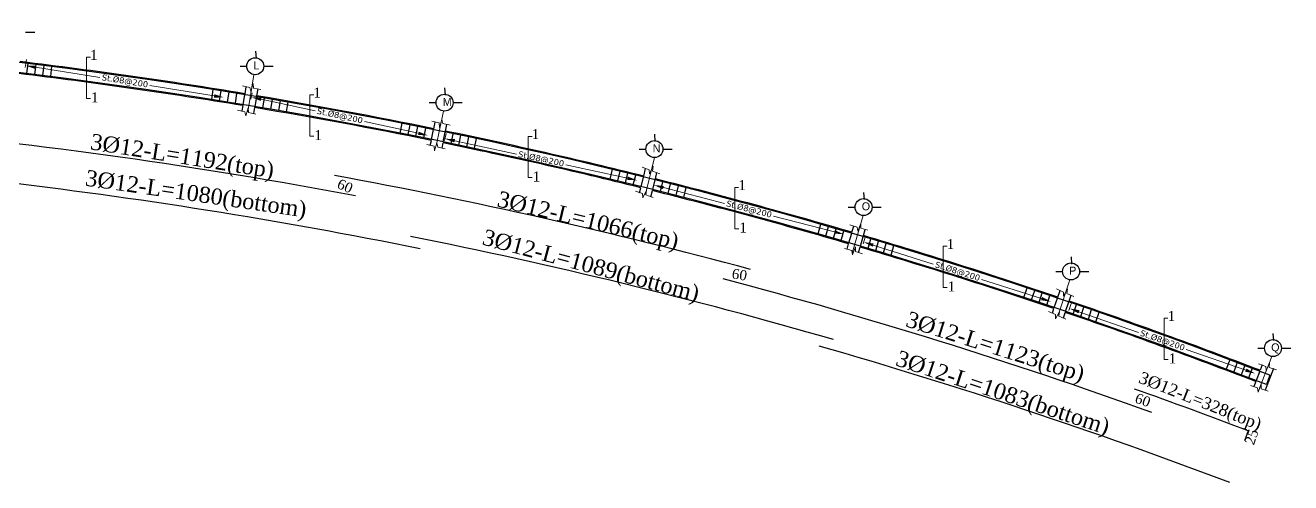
# Model space of a CAD drawing. Extents: x 60675 to 406257, y -6788 to 756297.
# Drawn here: x 394203 to 397368, y 750516 to 751658 of the extents above; entities that cross this region are included whole.
import ezdxf

# ---------------------------------------------------------------- set-up
doc = ezdxf.new("R2010")
doc.units = 0
doc.linetypes.add('CONTINOUS', pattern=[2000000.0, 1000000.0, 1000000.0])
doc.linetypes.add('CONTINU', pattern=[0])
doc.layers.get('0').update_dxf_attribs({"linetype": 'CONTINUOUS'})
doc.layers.get('Defpoints').update_dxf_attribs({"linetype": 'CONTINUOUS'})
for name, color, linetype, lineweight in [('DIM', 247, 'CONTINUOUS', 20), ('VIS', 8, 'CONTINUOUS', 18), ('WALL', 7, 'CONTINUOUS', 60)]:
    doc.layers.add(name, color=color, linetype=linetype, lineweight=lineweight)
doc.layers.add('RHS', color=7, linetype='CONTINUOUS', lineweight=25, true_color=0x3dad99)
doc.styles.add('100', font='verdana.ttf', dxfattribs={"height": 20})
doc.styles.add('100 to 10', font='times.ttf', dxfattribs={"height": 15})
doc.dimstyles.new('Leader', dxfattribs={"dimtxt": 20, "dimasz": 25, "dimexe": 5, "dimexo": 5, "dimgap": 5, "dimtad": 0, "dimdec": 0, "dimdsep": 46, "dimtxsty": '100', "dimcen": 2.5, "dimdle": 100, "dimclrd": 76, "dimclre": 96, "dimclrt": 3, "dimadec": 0, "dimazin": 0, "dimtfac": 1, "dimtdec": 0, "dimtofl": 0, "dimtmove": 1, "dimatfit": 3, "dimfxl": 1, "dimtolj": 1, "dimtzin": 0, "dimlwd": -1, "dimlwe": -1, "dimarcsym": 0})

# ---------------------------------------------------------------- blocks, each defined once
blk = doc.blocks.new('*D197')
at = {"layer": 'Defpoints', "color": 0, "lineweight": 25}
for p in [(394207.5, 751577.3, 273517.6), (394204.3, 751557.4), (394700.6, 751477.9)]:
    blk.add_point(p, dxfattribs=at)
at = {"layer": 'DIM', "color": 96}
for p, q in [((394206.7, 751572.4), (394203.5, 751552.4)), ((394699.8, 751473), (394699.8, 751473))]:
    blk.add_line(p, q, dxfattribs=at)
at = {"layer": 'DIM', "color": 76}
for p, q in [((394229, 751553.4), (394390.1, 751527.6)), ((394675.9, 751481.8), (394514.8, 751507.6))]:
    blk.add_line(p, q, dxfattribs=at)
at = {"layer": 'DIM', "color": 76, "lineweight": 25}
for points in [[(394229.7, 751557.5), (394228.3, 751549.3), (394204.3, 751557.4)], [(394676.6, 751486), (394675.3, 751477.7), (394700.6, 751477.9)]]:
    blk.add_solid(points, dxfattribs=at)
at = {"layer": 'DIM', "color": 3, "insert": (394452.5, 751517.6), "char_height": 20, "attachment_point": 5, "rotation": 350.9039, "style": '100'}
blk.add_mtext('\\A1;{\\H0.75x;St.%%C8@200}', dxfattribs=at)
blk = doc.blocks.new('*D198')
at = {"layer": 'Defpoints', "color": 0, "lineweight": 25}
for p in [(394768.6, 751478.6), (394772, 751494.2, 273517.6), (395211, 751383)]:
    blk.add_point(p, dxfattribs=at)
at = {"layer": 'DIM', "color": 96}
for p, q in [((394770.9, 751489.4), (394767.5, 751473.7)), ((395209.9, 751378.1), (395209.9, 751378.1))]:
    blk.add_line(p, q, dxfattribs=at)
at = {"layer": 'DIM', "color": 76}
for p, q in [((394793, 751473.3), (394928, 751444.1)), ((395186.6, 751388.3), (395051.5, 751417.5))]:
    blk.add_line(p, q, dxfattribs=at)
at = {"layer": 'DIM', "color": 76, "lineweight": 25}
for points in [[(394793.9, 751477.4), (394792.1, 751469.2), (394768.6, 751478.6)], [(395187.4, 751392.4), (395185.7, 751384.2), (395211, 751383)]]:
    blk.add_solid(points, dxfattribs=at)
at = {"layer": 'DIM', "color": 3, "insert": (394989.8, 751430.8), "char_height": 20, "attachment_point": 5, "rotation": 347.8133, "style": '100'}
blk.add_mtext('\\A1;{\\H0.75x;St.%%C8@200}', dxfattribs=at)
blk = doc.blocks.new('*D199')
at = {"layer": 'Defpoints', "color": 0, "lineweight": 25}
for p in [(395256.5, 751392.5, 273517.6), (395252.7, 751374.9), (395733.6, 751271)]:
    blk.add_point(p, dxfattribs=at)
at = {"layer": 'DIM', "color": 96}
for p, q in [((395255.5, 751387.6), (395251.7, 751370)), ((395732.5, 751266.1), (395732.5, 751266.1))]:
    blk.add_line(p, q, dxfattribs=at)
at = {"layer": 'DIM', "color": 76}
for p, q in [((395277.2, 751369.6), (395431.4, 751336.3)), ((395709.2, 751276.3), (395554.9, 751309.6))]:
    blk.add_line(p, q, dxfattribs=at)
at = {"layer": 'DIM', "color": 76, "lineweight": 25}
for points in [[(395278.1, 751373.7), (395276.3, 751365.5), (395252.7, 751374.9)], [(395710, 751280.4), (395708.3, 751272.2), (395733.6, 751271)]]:
    blk.add_solid(points, dxfattribs=at)
at = {"layer": 'DIM', "color": 3, "insert": (395493.2, 751322.9), "char_height": 20, "attachment_point": 5, "rotation": 347.8133, "style": '100'}
blk.add_mtext('\\A1;{\\H0.75x;St.%%C8@200}', dxfattribs=at)
blk = doc.blocks.new('*D200')
at = {"layer": 'Defpoints', "color": 0, "lineweight": 25}
for p in [(395774.8, 751259.1), (395779.4, 751276.6, 273517.6), (396251.1, 751135.9)]:
    blk.add_point(p, dxfattribs=at)
at = {"layer": 'DIM', "color": 96}
for p, q in [((395778.1, 751271.7), (395773.6, 751254.2)), ((396249.9, 751131), (396249.9, 751131))]:
    blk.add_line(p, q, dxfattribs=at)
at = {"layer": 'DIM', "color": 76}
for p, q in [((395799, 751252.8), (395951.8, 751213.3)), ((396226.9, 751142.1), (396074.1, 751181.7))]:
    blk.add_line(p, q, dxfattribs=at)
at = {"layer": 'DIM', "color": 76, "lineweight": 25}
for points in [[(395800.1, 751256.9), (395798, 751248.8), (395774.8, 751259.1)], [(396227.9, 751146.2), (396225.9, 751138.1), (396251.1, 751135.9)]]:
    blk.add_solid(points, dxfattribs=at)
at = {"layer": 'DIM', "color": 3, "insert": (396013, 751197.5), "char_height": 20, "attachment_point": 5, "rotation": 345.4943, "style": '100'}
blk.add_mtext('\\A1;{\\H0.75x;St.%%C8@200}', dxfattribs=at)
blk = doc.blocks.new('*D201')
at = {"layer": 'Defpoints', "color": 0, "lineweight": 25}
for p in [(396305.4, 751133.8, 273517.6), (396299.9, 751116.6), (396768.8, 750967.7)]:
    blk.add_point(p, dxfattribs=at)
at = {"layer": 'DIM', "color": 96}
for p, q in [((396303.9, 751129.1), (396298.4, 751111.9)), ((396767.3, 750962.9), (396767.3, 750962.9))]:
    blk.add_line(p, q, dxfattribs=at)
at = {"layer": 'DIM', "color": 76}
for p, q in [((396323.7, 751109.1), (396474.1, 751061.3)), ((396744.9, 750975.3), (396594.6, 751023))]:
    blk.add_line(p, q, dxfattribs=at)
at = {"layer": 'DIM', "color": 76, "lineweight": 25}
for points in [[(396325, 751113), (396322.5, 751105.1), (396299.9, 751116.6)], [(396746.2, 750979.2), (396743.7, 750971.3), (396768.8, 750967.7)]]:
    blk.add_solid(points, dxfattribs=at)
at = {"layer": 'DIM', "color": 3, "insert": (396534.3, 751042.2), "char_height": 20, "attachment_point": 5, "rotation": 342.3756, "style": '100'}
blk.add_mtext('\\A1;{\\H0.75x;St.%%C8@200}', dxfattribs=at)
blk = doc.blocks.new('*D202')
at = {"layer": 'Defpoints', "color": 0, "lineweight": 25}
for p in [(396814.6, 750950.8), (396820.6, 750967.8, 273517.6), (397279, 750788.4)]:
    blk.add_point(p, dxfattribs=at)
at = {"layer": 'DIM', "color": 96}
for p, q in [((396818.9, 750963.1), (396813, 750946.1)), ((397277.3, 750783.6), (397277.3, 750783.6))]:
    blk.add_line(p, q, dxfattribs=at)
at = {"layer": 'DIM', "color": 76}
for p, q in [((396838.2, 750942.6), (396987.2, 750890.4)), ((397255.4, 750796.6), (397106.4, 750848.7))]:
    blk.add_line(p, q, dxfattribs=at)
at = {"layer": 'DIM', "color": 76, "lineweight": 25}
for points in [[(396839.6, 750946.5), (396836.9, 750938.6), (396814.6, 750950.8)], [(397256.8, 750800.5), (397254, 750792.7), (397279, 750788.4)]]:
    blk.add_solid(points, dxfattribs=at)
at = {"layer": 'DIM', "color": 3, "insert": (397046.8, 750869.6), "char_height": 20, "attachment_point": 5, "rotation": 340.7172, "style": '100'}
blk.add_mtext('\\A1;{\\H0.75x;St.%%C8@200}', dxfattribs=at)

msp = doc.modelspace()

# ---------------------------------------------------------------- linework, layer by layer
at = {"color": 3, "linetype": 'CONTINU', "lineweight": 25}
for p, q in [((394204.32974, 751641.00806, 113987.00113), (394227.37572, 751641.04343, 113987.00113)), ((394779.27119, 751593.41926, -25184.14433), (394780.60839, 751575.29417, 35427.97946)), ((394741.0424, 751555.80605, -25184.14433), (394758.13667, 751555.83229, -25184.14433)), ((394800.5793, 751555.89744, -25184.14433), (394823.62527, 751555.93282, -25184.14433)), ((395251.85908, 751501.68719, -20669.94273), (395253.19628, 751483.5621, 39942.18106)), ((395213.54341, 751464.88891, -20669.94273), (395230.63767, 751464.91515, -20669.94273)), ((395273.0803, 751464.9803, -20669.94273), (395296.12627, 751465.01567, -20669.94273)), ((395776.76017, 751385.7967, 111028.11595), (395778.09738, 751367.67161, 171640.23974)), ((395738.4445, 751348.99842, 111028.11595), (395755.53877, 751349.02466, 111028.11595)), ((395797.9814, 751349.08981, 111028.11595), (395821.02737, 751349.12518, 111028.11595)), ((396299.70344, 751240.75065, 113986.97882), (396301.04064, 751222.62556, 174599.10261)), ((396261.38777, 751203.95236, 113986.97882), (396278.48204, 751203.9786, 113986.97882)), ((396320.92466, 751204.04375, 113986.97882), (396343.97064, 751204.07913, 113986.97882)), ((396818.4439, 751079.96768, 111028.11595), (396819.7811, 751061.84259, 171640.23974)), ((396780.12823, 751043.1694, 111028.11595), (396797.22249, 751043.19564, 111028.11595)), ((396839.66512, 751043.26079, 111028.11595), (396862.71109, 751043.29617, 111028.11595)), ((397323.47456, 750888.47789, 171873.3731), (397324.81176, 750870.3528, 232485.49689)), ((397285.15889, 750851.67961, 171873.3731), (397302.25315, 750851.70585, 171873.3731)), ((397344.69578, 750851.771, 171873.3731), (397367.74176, 750851.80637, 171873.3731))]:
    msp.add_line(p, q, dxfattribs=at)
at = {"color": 30, "linetype": 'CONTINOUS', "lineweight": 13}
for p, q in [((394356.37915, 751578.50546), (394356.37915, 751475.35114)), ((394356.37915, 751578.50546), (394366.11373, 751578.50546)), ((394914.88451, 751484.2156), (394914.88451, 751381.06129)), ((394914.88451, 751484.2156), (394924.61909, 751484.2156)), ((394356.37915, 751475.35114), (394366.72011, 751475.35114)), ((394914.88451, 751381.06129), (394925.22547, 751381.06129)), ((395460.96864, 751380.75479, 303571.43177), (395460.96864, 751277.60048, 303571.43177)), ((395460.96864, 751380.75479, 303571.43177), (395470.70322, 751380.75479, 303571.43177)), ((395460.96864, 751277.60048, 303571.43177), (395471.30961, 751277.60048, 303571.43177)), ((395977.42955, 751253.12141, 303571.43177), (395977.42955, 751149.9671, 303571.43177)), ((395977.42955, 751253.12141, 303571.43177), (395987.16413, 751253.12141, 303571.43177)), ((395977.42955, 751149.9671, 303571.43177), (395987.77052, 751149.9671, 303571.43177)), ((396498.78436, 751106.00146, 303571.43177), (396498.78436, 751002.84715, 303571.43177)), ((396498.78436, 751106.00146, 303571.43177), (396508.51894, 751106.00146, 303571.43177)), ((396498.78436, 751002.84715, 303571.43177), (396509.12532, 751002.84715, 303571.43177)), ((397051.08208, 750926.21328, 303571.43177), (397051.08208, 750823.05897, 303571.43177)), ((397051.08208, 750926.21328, 303571.43177), (397060.81665, 750926.21328, 303571.43177)), ((397051.08208, 750823.05897, 303571.43177), (397061.42304, 750823.05897, 303571.43177))]:
    msp.add_line(p, q, dxfattribs=at)
at = {"color": 3, "linetype": 'CONTINU', "lineweight": 25}
for centre in [(394778.48924, 751555.80605, -25184.14433), (395251.85908, 751464.88891, -20669.94273), (395776.76017, 751348.99842, 111028.11595), (396299.70344, 751203.95236, 113986.97882), (396818.4439, 751043.1694, 111028.11595), (397323.47456, 750851.67961, 171873.3731)]:
    msp.add_circle(centre, 21.22142, dxfattribs=at)
at = {"layer": 'RHS', "color": 6}
for p, q in [((394207.56877, 751537.65426, 305735.8602), (394210.55679, 751562.47506, 305992.15188)), ((394227.4254, 751535.26384, 305735.8602), (394230.41343, 751560.08464, 305992.15188)), ((394247.28203, 751532.87343, 305735.8602), (394250.27006, 751557.69422, 305992.15188)), ((394267.13867, 751530.48301, 305735.8602), (394270.12669, 751555.3038, 305992.15188)), ((394672.82066, 751497.84912, 167903.7364), (394668.70392, 751473.19037, 168162.98103)), ((394692.54763, 751494.55574, 167903.7364), (394688.4309, 751469.89699, 168162.98103)), ((394712.27461, 751491.26236, 167903.7364), (394708.15788, 751466.6036, 168162.98103)), ((394732.00159, 751487.96897, 167903.7364), (394727.88486, 751463.31022, 168162.98103)), ((394732.00159, 751487.96897, 167903.7364), (394727.88486, 751463.31022, 168162.98103)), ((394751.72857, 751484.67559, 167903.7364), (394747.61183, 751460.01684, 168162.98103)), ((394781.32099, 751479.74725, 167903.61306), (394777.20426, 751455.08852, 168162.85746)), ((394801.04797, 751476.45387, 167903.61306), (394796.93124, 751451.79514, 168162.85746)), ((394820.77495, 751473.16049, 167903.61306), (394816.65822, 751448.50176, 168162.85746)), ((394840.50192, 751469.86711, 167903.61306), (394836.38519, 751445.20838, 168162.85746)), ((394860.2289, 751466.57372, 167903.61306), (394856.11217, 751441.915, 168162.85746)), ((395665.68269, 751274.10379, 303571.43177), (395671.7053, 751298.36752, 303571.43177)), ((395685.09367, 751269.2857, 303571.43177), (395691.11628, 751293.54943, 303571.43177)), ((395704.50464, 751264.46761, 303571.43177), (395710.52726, 751288.73134, 303571.43177)), ((395723.91562, 751259.64953, 303571.43177), (395729.93823, 751283.91325, 303571.43177)), ((395743.3266, 751254.83144, 303571.43177), (395749.34921, 751279.09516, 303571.43177)), ((395772.43983, 751247.59129, 303571.43177), (395778.46245, 751271.85504, 303571.43177)), ((395791.85081, 751242.7732, 303571.43177), (395797.87343, 751267.03695, 303571.43177)), ((395811.26179, 751237.95511, 303571.43177), (395817.2844, 751262.21887, 303571.43177)), ((395830.67276, 751233.13702, 303571.43177), (395836.69538, 751257.40078, 303571.43177)), ((395850.08374, 751228.31894, 303571.43177), (395856.10636, 751252.58269, 303571.43177)), ((396186.11389, 751137.16856, 305735.8382), (396193.13112, 751161.16353, 305992.12987)), ((396205.30987, 751131.55478, 305735.8382), (396212.3271, 751155.54975, 305992.12987)), ((396224.50584, 751125.94099, 305735.8382), (396231.52307, 751149.93596, 305992.12987)), ((396243.70182, 751120.32721, 305735.8382), (396250.71905, 751144.32218, 305992.12987)), ((396262.89779, 751114.71342, 305735.8382), (396269.91502, 751138.70839, 305992.12987)), ((396291.68423, 751106.26704, 305735.56358), (396298.70148, 751130.26205, 305991.85578)), ((396310.88021, 751100.65325, 305735.56358), (396317.89745, 751124.64827, 305991.85578)), ((396330.07618, 751095.03947, 305735.56358), (396337.09343, 751119.03449, 305991.85578)), ((396349.27215, 751089.42568, 305735.56358), (396356.2894, 751113.4207, 305991.85578)), ((396368.46813, 751083.8119, 305735.56358), (396375.48537, 751107.80692, 305991.85578)), ((396700.76216, 750978.55398, 303571.43177), (396708.76284, 751002.23919, 303571.43177)), ((396719.71033, 750972.15343, 303571.43177), (396727.71101, 750995.83864, 303571.43177)), ((396738.65849, 750965.75289, 303571.43177), (396746.65917, 750989.4381, 303571.43177)), ((396757.60666, 750959.35234, 303571.43177), (396765.60734, 750983.03755, 303571.43177)), ((396776.55483, 750952.9518, 303571.43177), (396784.55551, 750976.63701, 303571.43177)), ((396804.96423, 750943.31296, 303571.43177), (396812.96494, 750966.99824, 303571.43177)), ((396823.9124, 750936.91241, 303571.43177), (396831.9131, 750960.5977, 303571.43177)), ((396842.86057, 750930.51187, 303571.43177), (396850.86127, 750954.19715, 303571.43177)), ((396861.80873, 750924.11132, 303571.43177), (396869.80944, 750947.79661, 303571.43177)), ((396880.7569, 750917.71078, 303571.43177), (396888.75761, 750941.39606, 303571.43177)), ((397215.65201, 750822.7461, 314103.22651), (397206.6433, 750799.42564, 290148.38474)), ((397234.30837, 750815.53913, 314103.22651), (397225.29965, 750792.21867, 290148.38474)), ((397252.96473, 750808.33216, 314103.22651), (397243.95601, 750785.0117, 290148.38474)), ((397252.96473, 750808.33216, 314103.22651), (397243.95601, 750785.0117, 290148.38474)), ((397271.62108, 750801.12519, 314103.22651), (397262.61236, 750777.80473, 290148.38474)), ((397290.27744, 750793.91822, 314103.22651), (397281.26872, 750770.59776, 290148.38474)), ((397315.93088, 750784.01112, 314105.77134), (397306.92217, 750760.69067, 290150.9345)), ((397261.17558, 750645.12222, 16113.52399), (397251.87705, 750620.12222, 16113.52399))]:
    msp.add_line(p, q, dxfattribs=at)
at = {"layer": 'RHS'}
for p, q in [((394754.96699, 751504.07338, 167699.80185), (394752.14024, 751487.14147, 167877.81194)), ((394784.55615, 751499.12548, 167699.88408), (394781.73266, 751482.21312, 167877.68862)), ((394747.20016, 751457.55097, 168188.9055), (394744.98764, 751444.29821, 168328.23562)), ((394776.79259, 751452.62265, 168188.78189), (394774.2971, 751437.67498, 168345.93107)), ((395749.95147, 751281.52154, 303571.43177), (395754.68628, 751300.59702, 303571.43177)), ((395779.06471, 751274.28142, 303571.43177), (395783.02006, 751290.21663, 303571.43177)), ((395739.62379, 751239.91366, 303571.43177), (395742.72434, 751252.40506, 303571.43177)), ((395767.94275, 751229.47358, 303571.43177), (395771.83757, 751245.16492, 303571.43177)), ((396270.61674, 751141.10789, 306017.75904), (396275.11242, 751156.48057, 306181.9555)), ((396299.4032, 751132.66156, 306017.485), (396303.89203, 751148.01081, 306181.43126)), ((396258.33753, 751099.1199, 305569.28287), (396262.19607, 751112.31393, 305710.20903)), ((396287.07048, 751090.49062, 305567.05475), (396290.98251, 751103.86753, 305709.93436)), ((396785.35558, 750979.00553, 303571.43177), (396790.99646, 750995.7048, 303571.43177)), ((396813.76501, 750969.36677, 303571.43177), (396818.73741, 750984.08707, 303571.43177)), ((396771.85531, 750939.03937, 303571.43177), (396775.75476, 750950.58328, 303571.43177)), ((396799.39158, 750926.81569, 303571.43177), (396804.16416, 750940.94443, 303571.43177)), ((397296.61407, 750810.32158, 330952.80268), (397291.17831, 750796.25027, 316498.71068)), ((397325.10261, 750800.81583, 332292.98913), (397304.10404, 750746.45777, 276456.2459)), ((397280.36785, 750768.26572, 287752.90056), (397275.48737, 750755.63185, 274775.35504))]:
    msp.add_line(p, q, dxfattribs=at)
for points in [[(395224.86337, 751399.93066), (395228.24408, 751416.42518)], [(395254.25242, 751393.90707), (395257.62886, 751410.38074)], [(395216.19356, 751357.63052), (395218.8398, 751370.54159)], [(395245.58596, 751351.62327), (395248.22885, 751364.51799)]]:
    msp.add_lwpolyline(points, dxfattribs=at)
at = {"layer": 'RHS', "color": 6}
for points in [[(395140.97095, 751389.05352), (395145.99059, 751413.54442)], [(395160.56365, 751385.03781), (395165.5833, 751409.52871)], [(395180.15636, 751381.0221), (395185.176, 751405.513)], [(395199.74906, 751377.00639), (395204.7687, 751401.49728)], [(395219.34177, 751372.99068), (395224.36141, 751397.48157)], [(395219.34177, 751372.99068), (395224.36141, 751397.48157)], [(395248.73082, 751366.96708), (395253.75046, 751391.45798)], [(395268.32352, 751362.95137), (395273.34316, 751387.44226)], [(395287.91622, 751358.93566), (395292.93587, 751383.42655)], [(395307.50893, 751354.91994), (395312.52857, 751379.41084)], [(395327.10163, 751350.90423), (395332.12128, 751375.39513)]]:
    msp.add_lwpolyline(points, dxfattribs=at)
for centre, radius, start, end in [((392640.26984, 738715.02646, 16113.52399), 12943.03662, 68.823069246, 107.077356227), ((392640.26984, 738715.02646, 16113.52399), 12918.03662, 68.822962159, 107.077463317), ((392640.26984, 738511.50924, 16113.52399), 12943.03662, 79.364950543, 84.639673823), ((392634.05254, 738437.3544, 16113.52399), 12918.03662, 78.584498627, 83.372939252), ((392653.97405, 738549.83839, 16113.52399), 12943.03662, 74.941454232, 79.662499909), ((392640.26984, 738462.19597, 16113.52399), 12918.03662, 73.891751038, 78.721454704), ((392640.26984, 738511.50924, 16113.52399), 12943.03662, 70.21914671, 75.18909425), ((392634.05254, 738437.3544, 16113.52399), 12918.03662, 69.227054417, 74.028950771), ((392653.97405, 738549.83839, 16113.52399), 12943.03662, 69.147716394, 70.487966789)]:
    msp.add_arc(centre, radius, start, end, dxfattribs=at)
at = {"layer": 'RHS'}
for radius, start, end in [(12945.53662, 80.61108879, 83.120091443), (12915.53662, 80.611295751, 83.120055554), (12945.53662, 78.483429801, 80.478311451), (12915.53662, 78.483583873, 80.478209998), (12945.53662, 76.100908637, 78.350652472), (12915.53662, 76.101003488, 78.350498131), (12945.53662, 73.713991215, 75.968131295), (12915.53662, 73.714026836, 75.967917733), (12945.53662, 71.325330336, 73.581213833), (12915.53662, 71.325306883, 73.580941041), (12915.53662, 68.944946687, 71.192221022), (12945.53662, 68.94479248, 71.192552889)]:
    msp.add_arc((392640.26984, 738715.02646, 16113.52399), radius, start, end, dxfattribs=at)
at = {"layer": 'VIS'}
for p, q in [((394775.30841, 751534.82437, 167350.5395), (394759.78657, 751441.85031, 168328.00288)), ((395754.18466, 751236.31074, 303571.43177), (395776.88802, 751327.77738, 303571.43177)), ((396271.27262, 751088.93017, 306276.10652), (396298.42872, 751182.76926, 306507.7175)), ((396786.06606, 750934.23783, 303571.43177), (396815.75179, 751022.11943, 303571.43177)), ((397320.55132, 750830.66049, 357397.24715), (397290.11103, 750751.86109, 276454.28228))]:
    msp.add_line(p, q, dxfattribs=at)
for points in [[(394746.33244, 751506.85293), (394764.94366, 751503.0296), (394767.26715, 751492.78391), (394773.12765, 751512.98987), (394773.90199, 751501.18928), (394792.42598, 751497.38387)], [(394734.09831, 751445.93308), (394752.70954, 751442.10975), (394755.03302, 751431.86405), (394760.89353, 751452.07002), (394761.66786, 751440.26943), (394780.19186, 751436.46402)], [(395265.85378, 751408.45437), (395247.32998, 751412.68101), (395245.22957, 751422.97475), (395238.93159, 751402.90084), (395238.41374, 751414.71546), (395219.97676, 751418.9223)], [(395230.57285, 751357.00486), (395249.17442, 751443.83799)], [(395253.4908, 751349.79546), (395234.96701, 751354.0221), (395232.86659, 751364.31584), (395226.56862, 751344.24193), (395226.05076, 751356.05656), (395207.61378, 751360.26339)], [(395745.85134, 751303.8838), (395763.65887, 751297.25904), (395764.38804, 751286.77853), (395773.2699, 751305.85047), (395772.23034, 751294.07029), (395789.95442, 751287.47658)], [(395729.09657, 751244.2183), (395746.9041, 751237.59354), (395747.63327, 751227.11303), (395756.51513, 751246.18497), (395755.47557, 751234.40478), (395773.19964, 751227.81108)], [(396265.53133, 751159.65564), (396283.72827, 751154.19061), (396285.1304, 751143.77875), (396292.76649, 751163.38274), (396292.48719, 751151.56007), (396310.59885, 751146.12065)], [(396252.19082, 751100.96592), (396270.38777, 751095.50089), (396271.7899, 751085.08903), (396279.42599, 751104.69302), (396279.14669, 751092.87035), (396297.25835, 751087.43093)], [(396782.26862, 750999.51409), (396799.68219, 750991.91389), (396799.83018, 750981.40908), (396809.75401, 750999.9602), (396808.06404, 750988.25561), (396825.396, 750980.69102)], [(396761.94075, 750943.16121), (396779.35432, 750935.56101), (396779.50231, 750925.05621), (396789.42614, 750943.60732), (396787.73617, 750931.90273), (396805.06812, 750924.33815)], [(397287.32039, 750812.13449), (397305.37308, 750806.21029), (397306.51103, 750795.76626), (397314.64123, 750815.17054), (397314.06256, 750803.35874), (397332.03064, 750797.46231)], [(397266.87555, 750758.45792), (397284.92823, 750752.53372), (397286.06619, 750742.08969), (397294.19638, 750761.49397), (397293.61771, 750749.68217), (397311.58579, 750743.78574)]]:
    msp.add_lwpolyline(points, dxfattribs=at)

# ---------------------------------------------------------------- texts
at = {"color": 1, "linetype": 'CONTINU', "lineweight": 25, "char_height": 20, "width": 26.3257328, "attachment_point": 1}
for s, insert in [('{\\C7;L}', (394773.97129, 751567.81258, -25184.14433)), ('{\\C7;M}', (395247.34113, 751476.89543, -20669.94273)), ('{\\C7;N}', (395772.24223, 751361.00494, 111028.11595)), ('{\\C7;O}', (396295.18549, 751215.95889, 113986.97882)), ('{\\C7;P}', (396813.92595, 751055.17593, 111028.11595)), ('{\\C7;Q}', (397318.95661, 750863.68613, 171873.3731))]:
    msp.add_mtext(s, dxfattribs=dict(at, insert=insert))
at = {"layer": 'WALL', "color": 252, "linetype": 'CONTINOUS', "lineweight": 5, "char_height": 25, "width": 20.9289054, "attachment_point": 1, "style": '100 to 10'}
for insert in [(394365.27126, 751596.8278), (394367.72751, 751490.69202), (394923.77662, 751502.53794), (394926.23287, 751396.40216), (395469.86076, 751399.07713, 303571.43177), (395472.317, 751292.94135, 303571.43177), (395986.32167, 751271.44375, 303571.43177), (395988.77791, 751165.30797, 303571.43177), (396507.67647, 751124.3238, 303571.43177), (396510.13272, 751018.18802, 303571.43177), (397059.97419, 750944.53562, 303571.43177), (397062.43044, 750838.39984, 303571.43177)]:
    msp.add_mtext('{\\C7;1}', dxfattribs=dict(at, insert=insert))
at = {"layer": 'WALL', "color": 6, "linetype": 'CONTINOUS', "lineweight": 40, "attachment_point": 1, "style": '100 to 10'}
for s, insert, char_height, width, rotation in [('{\\fTimes New Roman CE|b0|i0|c238|p18;\\C7;3%%C12-L=\\fTimes New Roman CE|b0|i0|c0|p18;1192\\fTimes New Roman CE|b0|i0|c238|p18;(top)}', (394370.37704, 751388.10418, 16113.52399), 40, 776.8795887, 351.01349728), ('{\\fTimes New Roman CE|b0|i0|c238|p18;\\C7;3%%C12-L=\\fTimes New Roman CE|b0|i0|c0|p18;1080\\fTimes New Roman CE|b0|i0|c238|p18;(bottom)}', (394357.33333, 751297.51472, 16113.52399), 40, 775.1724546, 351.77664709), ('{\\fTimes New Roman CE|b0|i0|c238|p18;\\C7;3%%C12-L=\\fTimes New Roman CE|b0|i0|c0|p18;1066\\fTimes New Roman CE|b0|i0|c238|p18;(top)}', (395390.13499, 751245.19351, 16113.52399), 40, 776.8795887, 346.56922062), ('{\\fTimes New Roman CE|b0|i0|c238|p18;\\C7;3%%C12-L=\\fTimes New Roman CE|b0|i0|c0|p18;1089\\fTimes New Roman CE|b0|i0|c238|p18;(bottom)}', (395353.89739, 751149.84702, 16113.52399), 40, 775.1724546, 345.12439485), ('{\\fTimes New Roman CE|b0|i0|c238|p18;\\C7;3%%C12-L=\\fTimes New Roman CE|b0|i0|c0|p18;1123\\fTimes New Roman CE|b0|i0|c238|p18;(top)}', (396414.4881, 750945.03397, 16113.52399), 40, 776.8795887, 342.46176895), ('{\\fTimes New Roman CE|b0|i0|c238|p18;\\C7;3%%C12-L=\\fTimes New Roman CE|b0|i0|c0|p18;1083\\fTimes New Roman CE|b0|i0|c238|p18;(bottom)}', (396389.80716, 750847.40349, 16113.52399), 40, 775.1724546, 341.75423228), ('{\\fTimes New Roman CE|b0|i0|c238|p18;\\C7;3%%C12-L=\\fTimes New Roman CE|b0|i0|c0|p18;328\\fTimes New Roman CE|b0|i0|c238|p18;(top)}', (396996.26552, 750794.26171, 16113.52399), 30, 776.8795887, 338.35444462)]:
    msp.add_mtext(s, dxfattribs=dict(at, insert=insert, char_height=char_height, width=width, rotation=rotation))
at = {"layer": 'WALL', "color": 252, "linetype": 'CONTINOUS', "lineweight": 5, "char_height": 25, "width": 41.000591, "attachment_point": 1, "style": '100 to 10'}
for insert, rotation in [((394990.74488, 751275.66473, 16113.52399), 336.7286382), ((395972.73126, 751050.80385, 16113.52399), 350.89978341), ((396984.42935, 750740.10202, 16113.52399), 340.22894893)]:
    msp.add_mtext('{\\C7;6\\fTimes New Roman CE|b0|i0|c238|p18;0}', dxfattribs=dict(at, insert=insert, rotation=rotation))
at = {"layer": 'WALL', "color": 6, "linetype": 'CONTINOUS', "lineweight": 35, "insert": (397251.94895, 750615.8921, 16113.52399), "char_height": 25, "width": 23.5225073, "attachment_point": 1, "rotation": 71.58417183, "style": '100 to 10'}
msp.add_mtext('{\\fTimes New Roman CE|b0|i0|c238|p18;\\C7;2\\fTimes New Roman CE|b0|i0|c0|p18;5}', dxfattribs=at)

# ---------------------------------------------------------------- dimensions: what is measured, and where the dimension line sits
at = {"layer": 'DIM'}
for base, p1, p2, angle, picture, middle in [((394204.30614, 751557.3537, 16113.52399), (394700.6046, 751477.8941, 16113.52399), (394207.4979, 751577.28917, 289631.08868), 170.90388718, '*D197', (394452.45537, 751517.6239, 16113.52399)), ((394768.57429, 751478.57597, 16113.52399), (395210.99354, 751383.0287, 16113.52399), (394771.95666, 751494.23759, 289631.08868), 167.81325816, '*D198', (394989.78392, 751430.80233, 16113.52399)), ((395252.73742, 751374.87069, 16113.52399), (395733.59998, 751271.02099, 16113.52399), (395256.54579, 751392.50486, 289631.08868), 167.81325816, '*D199', (395493.1687, 751322.94584, 16113.52399)), ((395774.8418, 751259.09045, 16113.52399), (396251.10855, 751135.86897, 16113.52399), (395779.36057, 751276.55608, 289631.08868), 165.49430361, '*D200', (396012.97518, 751197.47971, 16113.52399)), ((396299.91052, 751116.63097, 16113.52399), (396768.76815, 750967.68104, 16113.52399), (396305.37281, 751133.8249, 289631.08868), 162.37562818, '*D201', (396534.33934, 751042.15601, 16113.52399)), ((396814.63061, 750950.81233, 16113.52399), (397278.98104, 750788.35545, 16113.52399), (396820.58822, 750967.84097, 289631.08868), 160.71718364, '*D202', (397046.80583, 750869.58389, 16113.52399))]:
    dim = msp.add_linear_dim(base=base, p1=p1, p2=p2, angle=angle, text='{\\H0.75x;St.%%C8@200}', dimstyle='Leader', dxfattribs=at)
    dim.commit()
    dim.dimension.update_dxf_attribs({"geometry": picture, "text_midpoint": middle})

doc.saveas('drawing.dxf')
